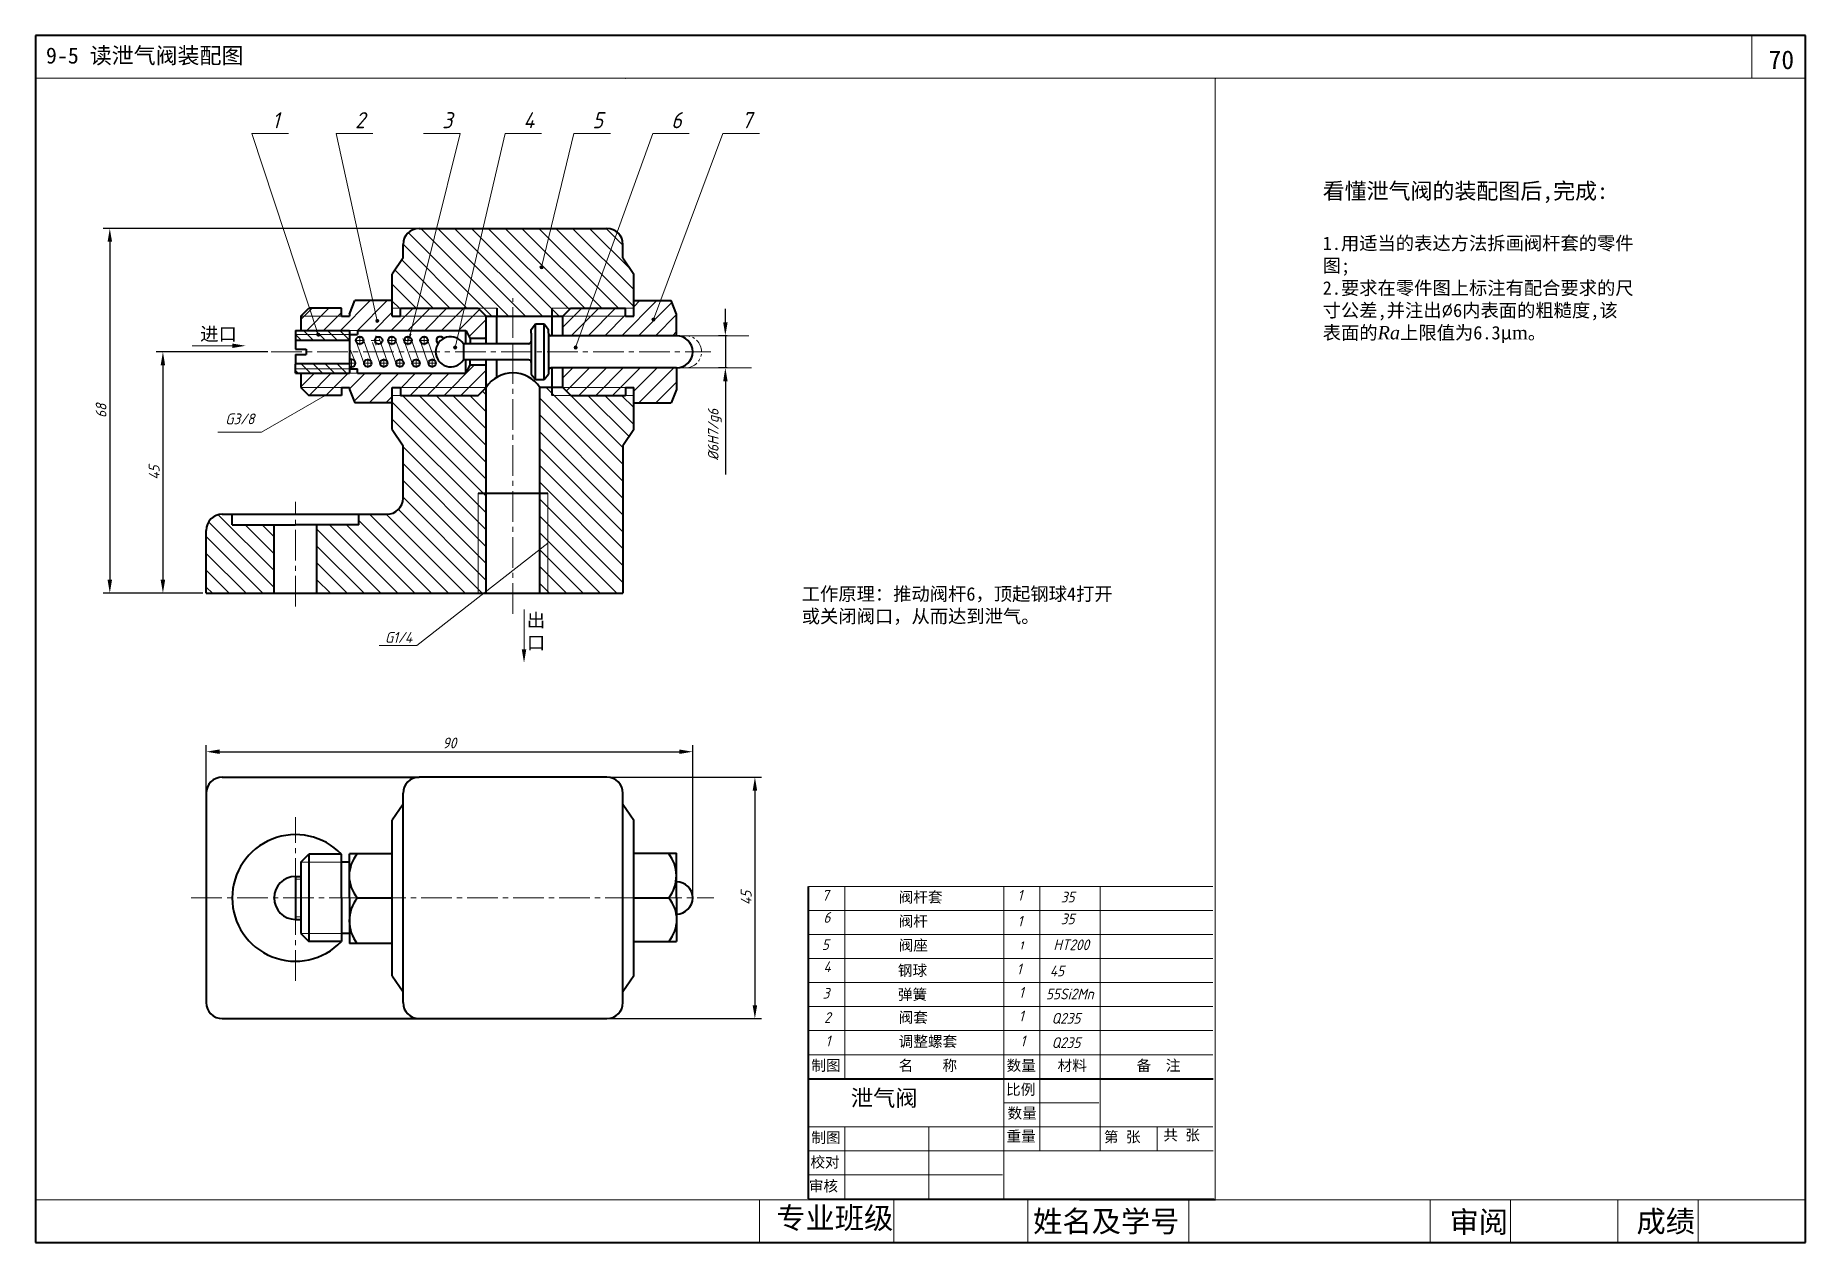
# Model space of a CAD drawing. Header units: millimetres. Extents: x 0 to 330, y 0 to 225.
import ezdxf

# ---------------------------------------------------------------- set-up
doc = ezdxf.new("R2010")
doc.units = ezdxf.units.MM
doc.header["$LTSCALE"] = 0.3
for name, pattern in [('CENTER2', [28.575, 19.05, -3.175, 3.175, -3.175]), ('DASHDOT2', [12.7, 6.35, -3.175, 0, -3.175]), ('PHANTOM2', [31.75, 15.875, -3.175, 3.175, -3.175, 3.175, -3.175])]:
    doc.linetypes.add(name, pattern=pattern)
doc.layers.get('Defpoints').update_dxf_attribs({"lineweight": 15})
for name, color, linetype, lineweight in [('006', 7, 'Continuous', 9), ('Layer1', 7, 'Continuous', 15), ('Layer2', 7, 'Continuous', 40), ('Layer9', 7, 'Continuous', 15), ('中心线', 7, 'CENTER2', 15), ('剖面线', 7, 'Continuous', 9), ('实体', 7, 'Continuous', 40), ('标注', 7, 'Continuous', 15), ('粗线', 7, 'Continuous', 40), ('细线', 7, 'Continuous', 13)]:
    doc.layers.add(name, color=color, linetype=linetype, lineweight=lineweight)
doc.styles.get("Standard").update_dxf_attribs({"font": 'txt.shx', "bigfont": 'gbcbig.shx'})
doc.styles.add('style1', font='isocp.shx', dxfattribs={"oblique": 15, "bigfont": 'gbcbig.shx'})
doc.styles.add('序号', font='isocp.shx', dxfattribs={"oblique": 15, "height": 3, "bigfont": 'gbcbig.shx'})
doc.dimstyles.new('ISO-25', dxfattribs={"dimtxt": 2, "dimasz": 2.5, "dimexe": 1.25, "dimexo": 0.625, "dimtad": 1, "dimtxsty": 'style1', "dimcen": 2.5, "dimadec": 0, "dimazin": 0, "dimtfac": 1, "dimtmove": 0, "dimatfit": 3, "dimfxl": 0, "dimarcsym": 0})

# ---------------------------------------------------------------- blocks, each defined once
blk = doc.blocks.new('*D29')
at = {"layer": 'Defpoints', "color": 0}
for p in [(122.53, 91.49), (31.84, 64.24), (122.53, 64.24)]:
    blk.add_point(p, dxfattribs=at)
at = {"layer": '标注', "color": 0, "lineweight": -2}
for p, q in [((31.84, 64.87), (31.84, 92.74)), ((122.53, 64.87), (122.53, 92.74)), ((34.34, 91.49), (120.03, 91.49))]:
    blk.add_line(p, q, dxfattribs=at)
at = {"layer": '标注', "color": 0}
for points in [[(34.34, 91.91), (34.34, 91.08), (31.84, 91.49)], [(120.03, 91.91), (120.03, 91.08), (122.53, 91.49)]]:
    blk.add_solid(points, dxfattribs=at)
at = {"layer": '标注', "color": 0, "insert": (77.18, 93.12), "char_height": 2, "attachment_point": 5, "style": 'style1'}
blk.add_mtext('90', dxfattribs=at)
blk = doc.blocks.new('*D30')
at = {"layer": 'Defpoints', "color": 0}
for p in [(71.53, 189.03), (13.87, 121.03), (31.84, 121.03)]:
    blk.add_point(p, dxfattribs=at)
at = {"layer": '标注', "color": 0, "lineweight": -2}
for p, q in [((70.91, 189.03), (12.62, 189.03)), ((13.87, 186.53), (13.87, 123.53)), ((31.21, 121.03), (12.62, 121.03))]:
    blk.add_line(p, q, dxfattribs=at)
at = {"layer": '标注', "color": 0}
for points in [[(13.46, 186.53), (14.29, 186.53), (13.87, 189.03)], [(13.46, 123.53), (14.29, 123.53), (13.87, 121.03)]]:
    blk.add_solid(points, dxfattribs=at)
at = {"layer": '标注', "color": 0, "insert": (12.25, 155.03), "char_height": 2, "attachment_point": 5, "rotation": 90, "style": 'style1'}
blk.add_mtext('68', dxfattribs=at)
blk = doc.blocks.new('*D31')
at = {"layer": 'Defpoints', "color": 0}
for p in [(43.95, 166.03), (23.77, 121.03), (31.21, 121.03)]:
    blk.add_point(p, dxfattribs=at)
at = {"layer": '标注', "color": 0, "lineweight": -2}
for p, q in [((43.32, 166.03), (22.52, 166.03)), ((23.77, 163.53), (23.77, 123.53)), ((30.59, 121.03), (22.52, 121.03))]:
    blk.add_line(p, q, dxfattribs=at)
at = {"layer": '标注', "color": 0}
for points in [[(23.35, 163.53), (24.18, 163.53), (23.77, 166.03)], [(23.35, 123.53), (24.18, 123.53), (23.77, 121.03)]]:
    blk.add_solid(points, dxfattribs=at)
at = {"layer": '标注', "color": 0, "insert": (22.14, 143.53), "char_height": 2, "attachment_point": 5, "rotation": 90, "style": 'style1'}
blk.add_mtext('45', dxfattribs=at)
blk = doc.blocks.new('*D32')
at = {"layer": 'Defpoints', "color": 0}
for p in [(106.53, 86.74), (106.53, 41.74), (134.13, 41.74)]:
    blk.add_point(p, dxfattribs=at)
at = {"layer": '标注', "color": 0, "lineweight": -2}
for p, q in [((107.16, 86.74), (135.38, 86.74)), ((134.13, 84.24), (134.13, 44.24)), ((107.16, 41.74), (135.38, 41.74))]:
    blk.add_line(p, q, dxfattribs=at)
at = {"layer": '标注', "color": 0}
for points in [[(133.71, 84.24), (134.55, 84.24), (134.13, 86.74)], [(133.71, 44.24), (134.55, 44.24), (134.13, 41.74)]]:
    blk.add_solid(points, dxfattribs=at)
at = {"layer": '标注', "color": 0, "insert": (132.5, 64.24), "char_height": 2, "attachment_point": 5, "rotation": 90, "style": 'style1'}
blk.add_mtext('45', dxfattribs=at)
blk = doc.blocks.new('*D33')
at = {"layer": 'Defpoints', "color": 0}
for p in [(129.59, 169.03), (128.62, 163.03), (129.59, 163.03)]:
    blk.add_point(p, dxfattribs=at)
at = {"layer": '标注', "color": 0, "lineweight": -2}
for p, q in [((128.62, 171.53), (128.62, 174.03)), ((128.97, 169.03), (127.37, 169.03)), ((128.62, 169.03), (128.62, 163.03)), ((128.97, 163.03), (127.37, 163.03)), ((128.62, 160.53), (128.62, 143.14))]:
    blk.add_line(p, q, dxfattribs=at)
at = {"layer": '标注', "color": 0}
for points in [[(128.21, 171.53), (129.04, 171.53), (128.62, 169.03)], [(128.21, 160.53), (129.04, 160.53), (128.62, 163.03)]]:
    blk.add_solid(points, dxfattribs=at)
at = {"layer": '标注', "color": 0, "insert": (126.66, 150.58), "char_height": 2, "attachment_point": 5, "rotation": 90, "style": 'style1'}
blk.add_mtext('%%C6H7/g6', dxfattribs=at)

msp = doc.modelspace()

# ---------------------------------------------------------------- hatches: boundary and pattern name
at = {"layer": '006', "linetype": 'Continuous'}
for points in [[(94.659, 181.775, 1), (94.059, 181.775, 1)], [(64.033, 171.803, 1), (63.433, 171.803, 1)], [(115.53, 172.03, 1), (114.93, 172.03, 1)], [(53.022, 169.228, 1), (52.422, 169.228, 1)], [(78.552, 166.817, 1), (77.952, 166.817, 1)], [(101.011, 166.817, 1), (100.411, 166.817, 1)]]:
    msp.add_hatch(color=256, dxfattribs=at).paths.add_polyline_path(points)
at = {"layer": '剖面线'}
h = msp.add_hatch(dxfattribs=at)
h.set_pattern_fill('ANSI31', color=256, scale=0.7, angle=90, style=0)
h.paths.add_polyline_path([(89.032, 172.661), (96.336, 172.661), (96.336, 174.161), (99.836, 174.161), (110.032, 174.161), (111.532, 174.161), (111.532, 180.528), (109.532, 183.528), (109.532, 186.028, 0.4142136), (106.532, 189.028), (89.032, 189.028)])
h.paths.add_polyline_path([(89.032, 189.028), (71.532, 189.028, 0.4142136), (68.532, 186.028), (68.532, 183.528), (66.532, 180.528), (66.532, 174.161), (68.032, 174.161), (82.532, 174.161), (86.032, 174.161), (86.032, 172.661), (89.032, 172.661)])
h.paths.add_polyline_path([(86.032, 172.661), (86.032, 174.161), (82.532, 174.161), (84.032, 172.661)])
h.paths.add_polyline_path([(96.336, 174.161), (96.336, 172.661), (98.336, 172.661), (99.836, 174.161)], flags=16)
h.paths.add_polyline_path([(99.836, 157.895), (98.336, 159.395), (96.336, 159.395), (96.336, 157.895)], flags=16)
h.paths.add_polyline_path([(94.032, 139.709), (95.532, 139.709), (95.532, 121.028), (109.532, 121.028), (109.532, 148.528), (111.532, 151.528), (111.532, 157.895), (110.032, 157.895), (99.836, 157.895), (96.336, 157.895), (96.336, 159.395), (94.032, 159.395)])
h.paths.add_polyline_path([(84.032, 159.395), (82.532, 157.895), (68.032, 157.895), (66.532, 157.895), (66.532, 151.528), (68.532, 148.528), (68.532, 138.748, -0.4142136), (65.532, 135.748), (60.284, 135.748), (60.284, 133.748), (52.488, 133.748), (52.488, 121.028), (82.532, 121.028), (82.532, 139.709), (84.032, 139.709)])
h.paths.add_polyline_path([(82.532, 121.028), (84.032, 121.028), (84.032, 139.709), (82.532, 139.709)])
h.paths.add_polyline_path([(95.532, 139.709), (94.032, 139.709), (94.032, 121.028), (95.532, 121.028)], flags=16)
h.paths.add_polyline_path([(44.488, 133.748), (36.691, 133.748), (36.691, 135.748), (34.837, 135.748, 0.4142136), (31.837, 132.748), (31.837, 121.028), (44.488, 121.028)])
h = msp.add_hatch(dxfattribs=at)
h.set_pattern_fill('ANSI31', color=256, scale=0.7, style=0)
h.paths.add_polyline_path([(84.032, 172.661), (82.532, 174.161), (68.032, 174.161), (68.032, 172.661)], flags=16)
h.paths.add_polyline_path([(68.032, 172.661), (66.532, 172.661), (66.532, 175.564), (59.532, 175.564), (58.532, 173.064), (58.532, 172.661), (57.032, 172.661), (49.488, 172.661), (49.488, 170.028), (58.532, 170.028), (60.032, 170.028), (80.229, 170.028), (81.032, 168.528), (84.032, 168.528), (84.032, 172.661)])
h.paths.add_polyline_path([(50.988, 174.161), (49.488, 172.661), (57.032, 172.661), (57.032, 174.161)], flags=17)
h.paths.add_polyline_path([(49.488, 159.395), (50.988, 157.895), (57.032, 157.895), (57.032, 159.395)], flags=16)
h.paths.add_polyline_path([(49.488, 162.028), (49.488, 159.395), (57.032, 159.395), (58.532, 159.395), (58.532, 158.993), (59.532, 156.493), (66.532, 156.493), (66.532, 159.395), (68.032, 159.395), (84.032, 159.395), (84.032, 163.528), (81.032, 163.528), (80.229, 162.028), (60.032, 162.028), (58.532, 162.028)])
h.paths.add_polyline_path([(68.032, 159.395), (68.032, 157.895), (82.532, 157.895), (84.032, 159.395)])
h = msp.add_hatch(dxfattribs=at)
h.set_pattern_fill('ANSI31', color=256, scale=0.7, style=0)
h.paths.add_polyline_path([(110.032, 174.161), (99.836, 174.161), (98.336, 172.661), (110.032, 172.661)])
h.paths.add_polyline_path([(119.532, 173.064), (118.532, 175.564), (111.532, 175.564), (111.532, 172.661), (110.032, 172.661), (98.336, 172.661), (98.336, 169.028), (119.532, 169.028)])
h.paths.add_polyline_path([(119.532, 163.028), (98.336, 163.028), (98.336, 159.395), (110.032, 159.395), (111.532, 159.395), (111.532, 156.493), (118.532, 156.493), (119.532, 158.993)])
h.paths.add_polyline_path([(110.032, 159.395), (98.336, 159.395), (99.836, 157.895), (110.032, 157.895)])
h = msp.add_hatch(dxfattribs=at)
h.set_pattern_fill('ANSI31', color=256, scale=0.5, angle=90, style=0)
h.paths.add_polyline_path([(48.488, 170.028), (48.488, 169.228), (58.532, 169.228), (58.532, 170.028)])
h.paths.add_polyline_path([(48.488, 169.228), (48.488, 168.328), (48.488, 168.228), (58.532, 168.228), (58.532, 169.228)])
h.paths.add_polyline_path([(48.488, 162.828), (48.488, 162.028), (58.532, 162.028), (58.532, 162.828)])
h.paths.add_polyline_path([(58.532, 162.828), (58.532, 163.828), (48.488, 163.828), (48.488, 163.728), (48.488, 162.828)])

# ---------------------------------------------------------------- linework, layer by layer
at = {"layer": '006', "linetype": 'Continuous'}
for p, q in [((69.632, 168.177), (70.739, 172.661)), ((69.025, 168.327), (68.418, 168.477))]:
    msp.add_line(p, q, dxfattribs=at)
for centre in [(94.359, 181.775), (63.733, 171.803), (115.23, 172.03), (52.722, 169.228), (78.252, 166.817), (100.711, 166.817)]:
    msp.add_circle(centre, 0.3, dxfattribs=at)
msp.add_solid([(69.729, 169.441), (70.134, 169.341), (69.632, 168.177)], dxfattribs=at)
at = {"layer": 'Layer1'}
for p, q in [((320, 217), (320, 225)), ((0, 217), (330, 217)), ((144.144, 66.38), (219.521, 66.38)), ((150.864, 30.54), (150.864, 66.38)), ((180.544, 8.14), (180.544, 66.38)), ((187.264, 17.1), (187.264, 66.38)), ((198.464, 17.1), (198.464, 66.38)), ((144.144, 61.9), (219.521, 61.9)), ((144.144, 57.42), (219.521, 57.42)), ((144.144, 52.94), (219.521, 52.94)), ((144.144, 48.46), (219.521, 48.46)), ((144.144, 43.98), (219.521, 43.98)), ((144.144, 39.5), (219.521, 39.5)), ((144.144, 35.02), (219.522, 35.02)), ((144.144, 8.14), (144.144, 30.54)), ((180.544, 26.06), (198.26, 26.06)), ((144.144, 21.58), (219.52, 21.58)), ((150.864, 8.14), (150.864, 21.602)), ((166.544, 17.1), (166.544, 21.602)), ((209.104, 17.1), (209.104, 21.602)), ((144.144, 17.1), (219.532, 17.1)), ((166.544, 8.14), (166.544, 17.341)), ((144.144, 12.62), (180.302, 12.62)), ((0, 8), (330, 8)), ((135, 0), (135, 8)), ((144.144, 8.14), (219.744, 8.14)), ((160, 0), (160, 8)), ((166.544, 8.14), (184.303, 8.14)), ((185, 0), (185, 8)), ((215, 0), (215, 8)), ((260, 0), (260, 8)), ((275, 0), (275, 8)), ((295, 0), (295, 8)), ((310, 0), (310, 8))]:
    msp.add_line(p, q, dxfattribs=at)
at = {"layer": 'Layer2'}
for p, q in [((330, 225), (0, 225)), ((0, 225), (0, 0)), ((330, 0), (330, 225)), ((0, 0), (330, 0))]:
    msp.add_line(p, q, dxfattribs=at)
at = {"layer": '中心线'}
for p, q in [((89.032, 117.218), (89.032, 176.03)), ((60.454, 167.276), (60.454, 169.014)), ((63.454, 167.276), (63.454, 169.014)), ((66.454, 167.276), (66.454, 169.014)), ((69.454, 167.276), (69.454, 169.014)), ((72.454, 167.276), (72.454, 169.014)), ((43.949, 166.028), (125.922, 166.028)), ((59.621, 168.149), (61.287, 168.149)), ((62.621, 168.149), (64.287, 168.149)), ((65.621, 168.149), (67.287, 168.149)), ((68.621, 168.149), (70.287, 168.149)), ((71.621, 168.149), (73.287, 168.149)), ((58.532, 163.907), (59.789, 163.907)), ((58.956, 163.035), (58.956, 164.772)), ((61.123, 163.907), (62.789, 163.907)), ((61.956, 163.035), (61.956, 164.772)), ((64.123, 163.907), (65.789, 163.907)), ((64.956, 163.035), (64.956, 164.772)), ((67.123, 163.907), (68.789, 163.907)), ((67.956, 163.035), (67.956, 164.772)), ((70.123, 163.907), (71.789, 163.907)), ((70.956, 163.035), (70.956, 164.772)), ((73.123, 163.907), (74.789, 163.907)), ((73.956, 163.035), (73.956, 164.772)), ((48.488, 118.536), (48.488, 138.074)), ((48.488, 48.768), (48.488, 79.264)), ((29.053, 64.242), (126.469, 64.242))]:
    msp.add_line(p, q, dxfattribs=at)
at = {"layer": '实体'}
for p, q in [((71.532, 189.028), (106.532, 189.028)), ((68.532, 183.528), (68.532, 186.028)), ((109.532, 183.528), (109.532, 186.028)), ((68.532, 183.528), (66.532, 180.528)), ((109.532, 183.528), (111.532, 180.528)), ((66.532, 172.661), (66.532, 180.528)), ((111.532, 172.661), (111.532, 180.528)), ((58.532, 173.064), (59.532, 175.564)), ((66.532, 175.564), (59.532, 175.564)), ((111.532, 175.564), (118.532, 175.564)), ((119.532, 173.064), (118.532, 175.564)), ((49.488, 172.661), (50.988, 174.161)), ((49.488, 172.661), (49.488, 170.028)), ((57.032, 174.161), (50.988, 174.161)), ((57.032, 172.661), (57.032, 174.161)), ((57.032, 172.661), (58.532, 172.661)), ((58.532, 173.064), (58.532, 172.661)), ((66.532, 172.661), (68.032, 172.661)), ((68.032, 174.161), (82.532, 174.161)), ((68.032, 172.661), (68.032, 174.161)), ((82.532, 174.161), (84.032, 172.661)), ((84.032, 167.528), (84.032, 172.661)), ((84.032, 172.661), (98.336, 172.661)), ((86.032, 174.161), (86.032, 172.661)), ((86.032, 167.528), (86.032, 172.661)), ((96.336, 169.028), (96.336, 174.161)), ((99.836, 174.161), (98.336, 172.661)), ((98.336, 169.028), (98.336, 172.661)), ((99.836, 174.161), (110.032, 174.161)), ((110.032, 172.661), (110.032, 174.161)), ((110.032, 172.661), (111.532, 172.661)), ((119.532, 169.028), (119.532, 173.064)), ((48.488, 170.028), (58.532, 170.028)), ((48.488, 170.028), (48.488, 168.328)), ((48.488, 168.328), (48.488, 166.528)), ((58.532, 169.228), (60.032, 169.228)), ((60.032, 170.028), (80.229, 170.028)), ((60.032, 170.028), (60.032, 169.228)), ((80.229, 167.528), (80.229, 170.028)), ((80.229, 170.028), (81.032, 168.528)), ((84.032, 168.528), (81.032, 168.528)), ((81.032, 168.528), (81.032, 167.528)), ((92.432, 170.217), (93.232, 171.217)), ((92.432, 169.528), (92.432, 170.217)), ((92.432, 169.528), (92.432, 162.528)), ((93.232, 160.839), (93.232, 171.217)), ((93.232, 171.217), (94.832, 171.217)), ((94.832, 160.839), (94.832, 171.217)), ((94.832, 171.217), (95.632, 170.217)), ((95.632, 169.528), (95.632, 170.217)), ((95.632, 169.528), (95.632, 162.528)), ((119.532, 169.028), (96.132, 169.028)), ((48.488, 168.228), (58.532, 168.228)), ((48.488, 166.528), (50.488, 166.528)), ((48.488, 165.528), (50.488, 165.528)), ((48.488, 165.528), (48.488, 163.728)), ((50.488, 166.528), (50.488, 165.528)), ((91.932, 167.528), (79.795, 167.528)), ((79.795, 167.528), (79.795, 164.528)), ((48.488, 163.828), (58.532, 163.828)), ((48.488, 162.028), (48.488, 163.728)), ((48.488, 162.028), (58.532, 162.028)), ((49.488, 162.028), (49.488, 159.395)), ((58.532, 162.828), (60.032, 162.828)), ((60.032, 162.028), (60.032, 162.828)), ((60.032, 162.028), (80.229, 162.028)), ((91.932, 164.528), (79.795, 164.528)), ((80.229, 162.028), (80.229, 164.528)), ((80.229, 162.028), (81.032, 163.528)), ((81.032, 163.528), (81.032, 164.528)), ((84.032, 163.528), (81.032, 163.528)), ((84.032, 159.395), (84.032, 164.528)), ((86.032, 161.306), (86.032, 164.528)), ((92.432, 162.528), (92.432, 161.839)), ((92.432, 161.839), (93.232, 160.839)), ((94.832, 160.839), (95.632, 161.839)), ((95.632, 162.528), (95.632, 161.839)), ((119.532, 163.028), (96.132, 163.028)), ((96.336, 157.895), (96.336, 163.028)), ((98.336, 159.395), (98.336, 163.028)), ((119.532, 163.028), (119.532, 158.993)), ((49.488, 159.395), (50.988, 157.895)), ((57.032, 159.395), (58.532, 159.395)), ((57.032, 159.395), (57.032, 157.895)), ((58.532, 159.395), (58.532, 158.993)), ((58.532, 158.993), (59.532, 156.493)), ((66.532, 151.528), (66.532, 159.395)), ((66.532, 159.395), (68.032, 159.395)), ((68.032, 159.395), (68.032, 157.895)), ((82.532, 157.895), (84.032, 159.395)), ((84.032, 121.028), (84.032, 159.395)), ((93.232, 160.839), (94.832, 160.839)), ((94.032, 121.028), (94.032, 159.395)), ((98.336, 159.395), (94.032, 159.395)), ((98.336, 159.395), (99.836, 157.895)), ((110.032, 159.395), (111.532, 159.395)), ((110.032, 159.395), (110.032, 157.895)), ((111.532, 151.528), (111.532, 159.395)), ((119.532, 158.993), (118.532, 156.493)), ((57.032, 157.895), (50.988, 157.895)), ((66.532, 156.493), (59.532, 156.493)), ((68.032, 157.895), (82.532, 157.895)), ((99.836, 157.895), (110.032, 157.895)), ((111.532, 156.493), (118.532, 156.493)), ((66.532, 151.528), (68.532, 148.528)), ((68.532, 138.748), (68.532, 148.528)), ((111.532, 151.528), (109.532, 148.528)), ((109.532, 148.528), (109.532, 121.028)), ((82.532, 139.709), (95.532, 139.709)), ((34.837, 135.748), (65.532, 135.748)), ((36.691, 133.748), (36.691, 135.748)), ((60.284, 133.748), (60.284, 135.748)), ((31.837, 121.028), (31.837, 132.748)), ((36.691, 133.748), (48.488, 133.748)), ((44.488, 121.028), (44.488, 133.748)), ((60.284, 133.748), (48.488, 133.748)), ((52.488, 121.028), (52.488, 133.748)), ((31.837, 121.028), (109.532, 121.028)), ((34.837, 86.742), (71.532, 86.742)), ((106.532, 86.742), (71.532, 86.742)), ((31.837, 83.742), (31.837, 44.742)), ((68.532, 44.742), (68.532, 83.742)), ((109.532, 44.742), (109.532, 83.742)), ((68.532, 81.742), (66.532, 78.742)), ((109.532, 81.742), (111.532, 78.742)), ((66.532, 49.742), (66.532, 78.742)), ((111.532, 49.742), (111.532, 78.742)), ((49.488, 70.875), (50.988, 72.375)), ((49.488, 70.875), (49.488, 57.609)), ((50.988, 72.375), (50.988, 56.109)), ((57.032, 72.375), (50.988, 72.375)), ((57.032, 64.242), (57.032, 72.375)), ((58.535, 70.875), (57.032, 70.875)), ((58.532, 64.242), (58.532, 72.452)), ((66.532, 72.452), (58.532, 72.452)), ((111.532, 72.561), (119.532, 72.561)), ((119.532, 64.242), (119.532, 72.561)), ((48.488, 68.242), (48.488, 60.242)), ((48.488, 68.242), (49.488, 68.242)), ((57.032, 64.242), (57.032, 56.109)), ((58.532, 64.242), (58.532, 55.726)), ((119.532, 64.242), (119.532, 56.139)), ((48.488, 60.242), (49.488, 60.242)), ((49.488, 57.609), (50.988, 56.109)), ((57.032, 56.109), (50.988, 56.109)), ((58.535, 57.609), (57.032, 57.609)), ((111.532, 56.139), (119.532, 56.139)), ((66.532, 55.726), (58.532, 55.726)), ((66.532, 49.742), (68.532, 46.742)), ((111.532, 49.742), (109.532, 46.742)), ((34.837, 41.742), (71.532, 41.742)), ((71.532, 41.742), (106.532, 41.742))]:
    msp.add_line(p, q, dxfattribs=at)
at = {"layer": '实体', "linetype": 'Continuous'}
msp.add_line((60.032, 64.242), (66.532, 64.242), dxfattribs=at)
at = {"layer": '实体'}
for centre in [(60.456, 168.149), (63.981, 168.149), (66.456, 168.149), (69.456, 168.149), (72.456, 168.149), (61.958, 163.907), (64.958, 163.907), (67.958, 163.907), (70.958, 163.907), (73.958, 163.907)]:
    msp.add_circle(centre, 0.7, dxfattribs=at)
for centre, radius, start, end in [((71.532, 186.028), 3, 90, 180), ((106.532, 186.028), 3, 0, 90), ((77.42, 166.028), 2.81, 32.26899, 327.73101), ((75.456, 168.149), 0.7, 47.61741, 200.69648), ((75.458, 168.153), 0.7, 29.03125, 236.3908), ((96.132, 169.528), 0.5, 180, 270), ((119.532, 166.028), 3, 270, 90), ((91.932, 168.028), 0.5, 270, 0), ((58.958, 163.907), 0.7, 232.51002, 127.48998), ((89.032, 156.163), 5.954, 32.87974, 147.12026), ((91.932, 164.028), 0.5, 0, 90), ((96.132, 162.528), 0.5, 90, 180), ((65.532, 138.748), 3, 270, 0), ((34.837, 132.748), 3, 90, 180), ((34.837, 83.742), 3, 90, 180), ((71.532, 83.742), 3, 90, 180), ((106.532, 83.742), 3, 0, 90), ((48.488, 64.242), 11.797, 43.58624, 316.41376), ((64.752, 68.347), 6.255, 138.98759, 221.01241), ((112.944, 68.381), 6.559, 320.87697, 39.58231), ((48.488, 64.242), 4, 90, 270), ((119.532, 64.242), 3, 270, 90), ((65.239, 59.984), 6.726, 140.72566, 219.27434), ((113.481, 60.19), 6.094, 318.32423, 41.67577), ((34.837, 44.742), 3, 180, 270), ((71.532, 44.742), 3, 180, 270), ((106.532, 44.742), 3, 270, 0)]:
    msp.add_arc(centre, radius, start, end, dxfattribs=at)
at = {"layer": '标注'}
for p, q in [((40.363, 206.743), (52.844, 168.857)), ((40.363, 206.743), (47.179, 206.743)), ((56.091, 206.743), (63.733, 171.803)), ((56.091, 206.743), (62.907, 206.743)), ((79.159, 206.743), (69.632, 168.177)), ((72.344, 206.743), (79.159, 206.743)), ((87.548, 206.743), (78.252, 166.817)), ((87.548, 206.743), (94.363, 206.743)), ((100.392, 206.743), (94.359, 181.775)), ((100.392, 206.743), (107.208, 206.743)), ((115.072, 206.743), (100.711, 166.817)), ((115.072, 206.743), (121.887, 206.743)), ((128.178, 206.743), (115.23, 172.03)), ((128.178, 206.743), (134.994, 206.743)), ((119.532, 169.028), (132.999, 169.028)), ((29.253, 167.151), (36.72, 167.151)), ((119.532, 163.028), (133.524, 163.028)), ((54.01, 157.895), (42.128, 151.035)), ((42.128, 151.035), (34.03, 151.035)), ((95.532, 130.369), (71.135, 111.264)), ((91.089, 117.988), (91.089, 110.575)), ((71.135, 111.264), (64.054, 111.264))]:
    msp.add_line(p, q, dxfattribs=at)
for points in [[(36.72, 167.568), (36.72, 166.735), (39.22, 167.151)], [(91.505, 110.575), (90.672, 110.575), (91.089, 108.075)]]:
    msp.add_solid(points, dxfattribs=at)
at = {"layer": '粗线'}
for p, q in [((58.532, 170.028), (58.532, 162.028)), ((144.144, 8.14), (144.144, 66.38)), ((144.144, 30.54), (219.532, 30.54))]:
    msp.add_line(p, q, dxfattribs=at)
at = {"layer": '粗线', "linetype": 'Continuous'}
for p, q in [((111.532, 64.242), (118.032, 64.242)), ((144.144, 8.14), (219.946, 8))]:
    msp.add_line(p, q, dxfattribs=at)
at = {"layer": '细线', "linetype": 'Continuous'}
for p, q in [((219.946, 216.927), (219.946, 8)), ((87.482, 166.028), (91.299, 166.028)), ((89.032, 167.577), (89.032, 164.36)), ((46.937, 64.242), (50.754, 64.242)), ((48.488, 65.791), (48.488, 62.574))]:
    msp.add_line(p, q, dxfattribs=at)
at = {"layer": '细线'}
for p, q in [((49.488, 172.661), (57.032, 172.661)), ((68.032, 174.161), (66.532, 174.161)), ((68.032, 172.661), (84.032, 172.661)), ((82.532, 174.161), (86.032, 174.161)), ((99.836, 174.161), (96.336, 174.161)), ((98.336, 172.661), (110.032, 172.661)), ((110.032, 174.161), (111.532, 174.161)), ((48.488, 169.228), (58.532, 169.228)), ((58.532, 170.028), (60.032, 170.028)), ((61.079, 168.447), (62.568, 164.191)), ((64.057, 168.516), (65.614, 164.077)), ((67.076, 168.47), (68.611, 164.168)), ((70.077, 168.401), (71.634, 164.123)), ((73.054, 168.47), (74.52, 164.26)), ((59.622, 164.186), (58.532, 166.796)), ((59.819, 167.921), (61.354, 163.573)), ((62.82, 167.784), (64.332, 163.551)), ((65.793, 167.921), (67.328, 163.619)), ((68.817, 167.898), (70.351, 163.551)), ((71.772, 167.921), (73.306, 163.573)), ((48.488, 162.828), (58.532, 162.828)), ((58.532, 162.028), (60.032, 162.028)), ((49.488, 159.395), (57.032, 159.395)), ((84.032, 159.395), (68.032, 159.395)), ((110.032, 159.395), (98.336, 159.395)), ((68.032, 157.895), (66.532, 157.895)), ((99.836, 157.895), (96.336, 157.895)), ((110.032, 157.895), (111.532, 157.895)), ((82.532, 121.028), (82.532, 139.709)), ((95.532, 121.028), (95.532, 139.709)), ((49.488, 70.875), (57.032, 70.875)), ((48.488, 67.742), (49.488, 67.742)), ((48.488, 60.742), (49.488, 60.742)), ((49.488, 57.609), (57.032, 57.609))]:
    msp.add_line(p, q, dxfattribs=at)
at = {"layer": '细线', "linetype": 'DASHDOT2'}
for p, q in [((121.188, 169.028), (119.532, 169.028)), ((121.188, 163.028), (119.532, 163.028))]:
    msp.add_line(p, q, dxfattribs=at)
at = {"layer": '细线', "linetype": 'PHANTOM2', "ltscale": 0.5}
msp.add_arc((121.188, 166.028), 3, 270, 90, dxfattribs=at)
at = {"layer": '细线', "linetype": 'Continuous'}
for p in [(110, 217), (220, 217)]:
    msp.add_point(p, dxfattribs=at)

# ---------------------------------------------------------------- texts
at = {"layer": 'Layer9', "attachment_point": 1}
for s, insert, char_height, width in [('{\\fSimSun|b0|i0|c134|p2;70}', (323.102, 222.215), 3.5, 7.6465), ('{\\f仿宋_GB2312|b0|i0|c134|p49;专业班级}', (138.105, 6.59), 4, 23.2565), ('{\\f仿宋_GB2312|b0|i0|c134|p49;姓名及学号}', (185.995, 5.964), 4, 28.1937), ('{\\f仿宋_GB2312|b0|i0|c134|p49;审阅}', (263.614, 5.839), 4, 13.6135), ('{\\f仿宋_GB2312|b0|i0|c134|p49;成绩}', (298.469, 5.959), 4, 10.7405)]:
    msp.add_mtext(s, dxfattribs=dict(at, insert=insert, char_height=char_height, width=width))
at = {"layer": '标注', "style": 'style1', "oblique": 15}
for s, p in [('7', (146.63, 63.73)), ('1', (183.093, 63.73)), ('35', (191.155, 63.39)), ('6', (146.905, 59.608)), ('1', (183.093, 58.91)), ('35', (191.155, 59.334)), ('5', (146.603, 54.54)), ('HT200', (189.779, 54.502)), ('4', (146.917, 50.418)), ('1', (182.942, 49.994)), ('3', (146.754, 45.473)), ('1', (183.341, 45.624)), ('2', (147.029, 40.953)), ('1', (183.341, 41.228)), ('Q235', (189.442, 40.796)), ('1', (147.303, 36.578)), ('1', (183.616, 36.578)), ('Q235', (189.442, 36.263))]:
    msp.add_text(s, height=2, dxfattribs=at).set_placement(p)
at = {"layer": '标注', "attachment_point": 5}
for s, insert, char_height, style in [('1', (44.797, 209.197), 3, '序号'), ('2', (60.525, 209.197), 3, '序号'), ('3', (76.778, 209.197), 3, '序号'), ('4', (91.981, 209.197), 3, '序号'), ('5', (104.826, 209.197), 3, '序号'), ('6', (119.506, 209.197), 3, '序号'), ('7', (132.612, 209.197), 3, '序号'), ('G3/8', (38.113, 153.528), 2, 'style1'), ('G1/4', (67.704, 112.796), 2, 'style1')]:
    msp.add_mtext(s, dxfattribs=dict(at, insert=insert, char_height=char_height, style=style))
at = {"layer": '标注', "char_height": 2.5, "attachment_point": 5}
for s, insert in [('{\\f宋体|b0|i0|c134|p54;进口}', (34.135, 169.235)), ('{\\f宋体|b0|i0|c134|p54;出\\P口}', (93.326, 113.805))]:
    msp.add_mtext(s, dxfattribs=dict(at, insert=insert))
at = {"layer": '标注', "char_height": 2, "attachment_point": 1, "style": 'style1'}
for s, insert, width in [('45', (189.099, 51.632), 6.9257), ('55Si2Mn', (188.383, 47.337), 8.7168)]:
    msp.add_mtext(s, dxfattribs=dict(at, insert=insert, width=width))
at = {"layer": '细线', "linetype": 'Continuous', "oblique": 15}
msp.add_text('1', height=1.4, dxfattribs=at).set_placement((183.217, 54.664))
at = {"layer": '细线', "linetype": 'Continuous', "attachment_point": 1}
for s, insert, char_height, width in [('{\\fSimHei|b0|i0|c134|p2;9-5 读泄气阀装配图}', (1.966, 222.753), 3, 172.8122), ('{\\f宋体|b0|i0|c134|p2;看懂泄气阀的装配图后,完成:\\P\\P\\H0.8333x;1.用适当的表达方法拆画阀杆套的零件图;\\P2.要求在零件图上标注有配合要求的尺寸公差,并注出\\Ftxt.shx;%%C\\f宋体|b0|i0|c134|p2;6内表面的粗糙度,该表面的\\fTimes New Roman|b0|i1|c0|p18;Ra\\f宋体|b0|i0|c134|p2;上限值为6.3μ\\fTimes New Roman|b0|i0|c0|p18;m\\f宋体|b0|i0|c134|p2;。}', (239.978, 197.512), 3, 58.1266), ('{\\f宋体|b0|i0|c134|p2;工作原理：推动阀杆\\f宋体|b0|i0|c0|p2;6\\f宋体|b0|i0|c134|p2;，顶起钢球\\f宋体|b0|i0|c0|p2;4\\f宋体|b0|i0|c134|p2;打开或关闭阀口，从而达到泄气。}', (142.859, 122.158), 2.5, 58.12665), ('{\\f仿宋_GB2312|b0|i0|c134|p49;阀杆套}', (160.923, 65.376), 2, 12.7788), ('{\\f仿宋_GB2312|b0|i0|c134|p49;阀杆}', (160.923, 60.896), 2, 12.7788), ('{\\f仿宋_GB2312|b0|i0|c134|p49;阀座}', (160.923, 56.416), 2, 12.7788), ('{\\f仿宋_GB2312|b0|i0|c134|p49;钢球}', (160.786, 51.732), 2, 19.6203), ('{\\f仿宋_GB2312|b0|i0|c134|p49;弹簧}', (160.786, 47.252), 2, 19.6203), ('{\\f仿宋_GB2312|b0|i0|c134|p49;阀套}', (160.923, 42.976), 2, 12.7788), ('{\\f仿宋_GB2312|b0|i0|c134|p49;调整螺套  }', (160.923, 38.496), 2, 12.7788), ('{\\f仿宋_GB2312|b0|i0|c134|p49;制图}', (144.65, 34.016), 2, 5.46816), ('{\\f仿宋_GB2312|b0|i0|c134|p49;名    称}', (160.923, 34.016), 2, 12.7788), ('{\\f仿宋_GB2312|b0|i0|c134|p49;数量}', (181.05, 34.016), 2, 5.46816), ('{\\f仿宋_GB2312|b0|i0|c134|p49;材料}', (190.559, 34.016), 2, 5.46816), ('{\\f仿宋_GB2312|b0|i0|c134|p49;备  注}', (205.275, 34.016), 2, 9.91736), ('{\\f仿宋_GB2312|b0|i0|c134|p49;比例}', (180.957, 29.541), 2, 5.46816), ('{\\f仿宋_GB2312|b0|i0|c134|p49;泄气阀}', (152.009, 28.469), 3.04, 30.0446), ('{\\f仿宋_GB2312|b0|i0|c134|p49;数量}', (181.224, 25.12), 2, 5.46816), ('{\\f仿宋_GB2312|b0|i0|c134|p49;制图}', (144.65, 20.576), 2, 5.46816), ('{\\f仿宋_GB2312|b0|i0|c134|p49;重量}', (181.025, 20.813), 2, 5.46816), ('{\\f仿宋_GB2312|b0|i0|c134|p49;第 张}', (199.196, 20.707), 2, 8.32112), ('{\\f仿宋_GB2312|b0|i0|c134|p49;共 张}', (210.268, 21.051), 2, 10.69855), ('{\\f仿宋_GB2312|b0|i0|c134|p49;校对}', (144.483, 15.996), 2, 5.46816), ('{\\f仿宋_GB2312|b0|i0|c134|p49;审核}', (144.174, 11.551), 2, 5.46816)]:
    msp.add_mtext(s, dxfattribs=dict(at, insert=insert, char_height=char_height, width=width))

# ---------------------------------------------------------------- dimensions: what is measured, and where the dimension line sits
at = {"layer": '标注'}
for base, p1, p2, text, picture, middle in [((13.873, 121.028), (71.532, 189.028), (31.837, 121.028), '68', '*D30', (12.248, 155.028)), ((128.622, 163.028), (129.592, 169.028), (129.592, 163.028), '%%C6H7/g6', '*D33', (126.663, 150.585)), ((23.767, 121.028), (43.949, 166.028), (31.212, 121.028), '45', '*D31', (22.142, 143.528)), ((134.129, 41.742), (106.532, 86.742), (106.532, 41.742), '45', '*D32', (132.504, 64.242))]:
    dim = msp.add_linear_dim(base=base, p1=p1, p2=p2, angle=90, text=text, dimstyle='ISO-25', dxfattribs=at)
    dim.commit()
    dim.dimension.update_dxf_attribs({"geometry": picture, "text_midpoint": middle})
dim = msp.add_aligned_dim(p1=(31.837, 64.242), p2=(122.532, 64.242), distance=27.251, text='90', dimstyle='ISO-25', dxfattribs=at)
dim.commit()
dim.dimension.update_dxf_attribs({"geometry": '*D29', "text_midpoint": (77.185, 93.118)})

doc.saveas('drawing.dxf')
